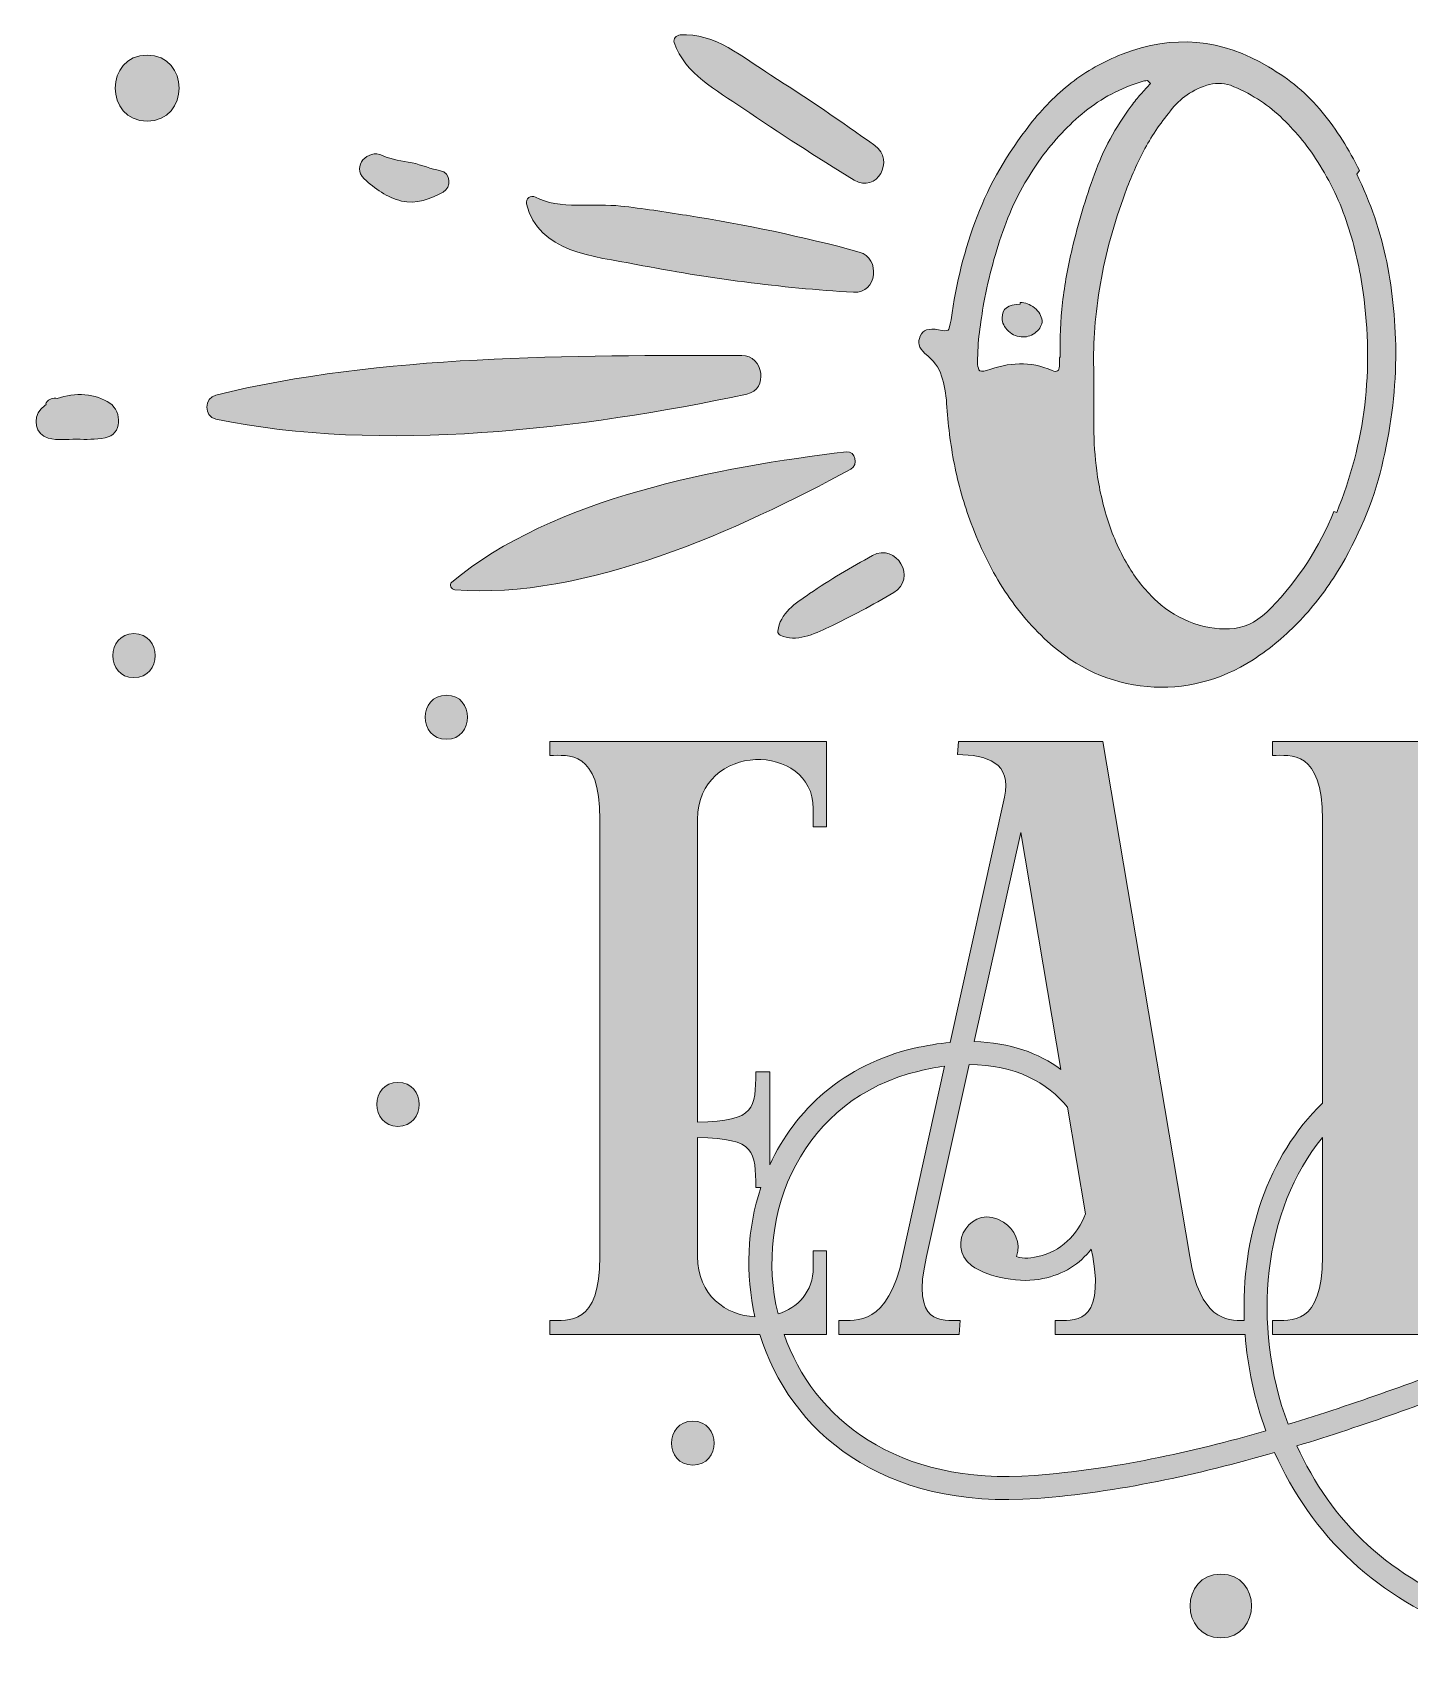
# Model space of a CAD drawing. Header units: inches. Extents: x 58 to 1022, y -1012 to -69.
# Drawn here: x 58 to 513, y -1012 to -475 of the extents above; entities that cross this region are included whole.
import ezdxf

# ---------------------------------------------------------------- set-up
doc = ezdxf.new("R2010")
doc.units = ezdxf.units.IN
doc.header["$MEASUREMENT"] = 0
doc.layers.add('Layer 1', color=7, linetype='Continuous')

# ---------------------------------------------------------------- blocks, each defined once
blk = doc.blocks.new('block 2')
at = {"layer": 'Layer 1', "true_color": 0xffffff}
h = blk.add_hatch(color=7, dxfattribs=at)
h.dxf.hatch_style = 2
edge = h.paths.add_edge_path()
edge.add_spline(control_points=[(272.1, -476.24), (270.9, -476.33), (269.7, -477.44), (270.16, -478.76), (273.78, -489.27), (284.09, -494.43), (292.84, -500.43), (304.92, -508.7), (317.12, -516.56), (329.62, -524.19), (337.05, -528.72), (343.28, -517.63), (336.42, -512.74), (325.14, -504.72), (313.81, -496.96), (302.13, -489.54), (292.92, -483.68), (283.56, -475.43), (272.1, -476.24)], knot_values=[0, 0, 0, 0, 1, 1, 1, 2, 2, 2, 3, 3, 3, 4, 4, 4, 5, 5, 5, 6, 6, 6, 6], degree=3, periodic=1)
h = blk.add_hatch(color=7, dxfattribs=at)
h.dxf.hatch_style = 2
edge = h.paths.add_edge_path()
edge.add_spline(control_points=[(484.22, -501.7), (479.41, -495.79), (473.5, -490.84), (466.5, -486.83), (451.07, -477.42), (434.96, -476.02), (418.13, -482.62), (411.92, -485.03), (406.32, -488.18), (401.31, -492.09), (396.31, -495.99), (391.8, -500.55), (387.8, -505.75), (380.18, -515.37), (374.33, -525.53), (370.22, -536.24), (366.12, -546.96), (363.26, -558.32), (361.66, -570.33), (361.26, -572.34), (360.91, -573.49), (360.61, -573.79), (360.31, -574.09), (359.26, -574.04), (357.46, -573.64), (354.25, -573.04), (352.25, -573.74), (351.45, -575.74), (350.45, -577.75), (350.95, -579.65), (352.95, -581.45), (355.75, -583.65), (357.61, -586.16), (358.51, -588.96), (359.41, -591.77), (359.96, -594.77), (360.16, -597.97), (360.56, -604.78), (361.41, -611.49), (362.71, -618.1), (364.02, -624.7), (365.87, -631.21), (368.27, -637.62), (371.07, -645.23), (374.53, -652.29), (378.63, -658.8), (382.74, -665.31), (387.69, -671.26), (393.5, -676.67), (403.12, -685.48), (414.08, -690.43), (426.4, -691.54), (438.71, -692.64), (450.37, -689.68), (461.39, -682.68), (467.19, -678.87), (472.4, -674.52), (477.01, -669.61), (481.61, -664.71), (485.72, -659.35), (489.32, -653.54), (496.13, -642.33), (500.99, -630.76), (503.89, -618.85), (506.79, -606.93), (508.35, -594.97), (508.55, -582.95), (508.55, -571.74), (507.54, -561.17), (505.54, -551.26), (503.54, -541.35), (500.24, -531.69), (495.63, -522.27), (495.63, -522.27), (496.53, -521.07), (496.53, -521.07), (493.12, -514.07), (489.02, -507.61), (484.22, -501.7)], knot_values=[0, 0, 0, 0, 1, 1, 1, 2, 2, 2, 3, 3, 3, 4, 4, 4, 5, 5, 5, 6, 6, 6, 7, 7, 7, 8, 8, 8, 9, 9, 9, 10, 10, 10, 11, 11, 11, 12, 12, 12, 13, 13, 13, 14, 14, 14, 15, 15, 15, 16, 16, 16, 17, 17, 17, 18, 18, 18, 19, 19, 19, 20, 20, 20, 21, 21, 21, 22, 22, 22, 23, 23, 23, 24, 24, 24, 25, 25, 25, 26, 26, 26, 26], degree=3, periodic=1)
edge = h.paths.add_edge_path()
edge.add_spline(control_points=[(398.46, -564.63), (397.76, -570.64), (397.51, -576.64), (397.71, -582.65), (397.71, -582.65), (397.41, -582.95), (397.41, -582.95), (397.41, -582.95), (397.41, -585.65), (397.41, -585.65), (397.41, -587.26), (396.61, -587.76), (395, -587.16), (391.4, -585.56), (387.8, -584.8), (384.19, -584.9), (380.59, -585.01), (376.98, -585.76), (373.38, -587.16), (371.97, -587.56), (371.12, -587.46), (370.82, -586.86), (370.53, -586.26), (370.37, -585.46), (370.37, -584.45), (370.37, -581.05), (370.57, -577.75), (370.97, -574.54), (371.37, -571.34), (371.88, -568.04), (372.48, -564.63), (374.08, -556.02), (376.33, -547.71), (379.24, -539.7), (382.13, -531.69), (386.19, -524.08), (391.4, -516.87), (395.61, -511.06), (400.41, -505.96), (405.82, -501.55), (411.23, -497.15), (417.53, -493.84), (424.74, -491.64), (425.14, -491.44), (425.74, -491.34), (426.55, -491.34), (426.55, -491.34), (427.45, -492.24), (427.45, -492.24), (426.44, -493.44), (425.39, -494.64), (424.29, -495.84), (423.19, -497.04), (422.14, -498.35), (421.14, -499.75), (415.93, -506.76), (411.87, -514.27), (408.97, -522.27), (406.07, -530.29), (403.61, -538.49), (401.61, -546.91), (400.21, -552.72), (399.16, -558.62), (398.46, -564.63)], knot_values=[0, 0, 0, 0, 1, 1, 1, 2, 2, 2, 3, 3, 3, 4, 4, 4, 5, 5, 5, 6, 6, 6, 7, 7, 7, 8, 8, 8, 9, 9, 9, 10, 10, 10, 11, 11, 11, 12, 12, 12, 13, 13, 13, 14, 14, 14, 15, 15, 15, 16, 16, 16, 17, 17, 17, 18, 18, 18, 19, 19, 19, 20, 20, 20, 21, 21, 21, 21], degree=3, periodic=1)
edge = h.paths.add_edge_path()
edge.add_spline(control_points=[(497.74, -561.32), (501.34, -586.76), (498.43, -610.99), (489.02, -634.02), (489.02, -634.02), (488.12, -633.71), (488.12, -633.71), (483.32, -645.53), (476.41, -656.14), (467.4, -665.55), (463.59, -669.56), (459.53, -671.82), (455.23, -672.31), (450.92, -672.82), (446.47, -672.27), (441.86, -670.66), (437.26, -669.06), (433.2, -666.66), (429.7, -663.45), (426.19, -660.25), (423.14, -656.54), (420.54, -652.34), (417.53, -647.34), (415.18, -642.18), (413.48, -636.87), (411.78, -631.56), (410.52, -626.01), (409.72, -620.2), (409.12, -615.59), (408.82, -610.79), (408.82, -605.78), (408.82, -600.78), (408.82, -594.87), (408.82, -588.06), (408.42, -579.45), (409.02, -570.18), (410.63, -560.27), (412.22, -550.36), (414.83, -540.4), (418.43, -530.38), (420.24, -525.18), (422.34, -520.22), (424.74, -515.52), (427.14, -510.81), (430.05, -506.35), (433.45, -502.15), (435.05, -499.95), (436.86, -498.09), (438.86, -496.59), (440.86, -495.09), (443.26, -493.84), (446.07, -492.84), (448.67, -492.04), (451.27, -492.04), (453.88, -492.84), (460.29, -495.44), (465.79, -498.9), (470.4, -503.2), (475.01, -507.51), (479.11, -512.46), (482.72, -518.07), (486.92, -524.68), (490.23, -531.64), (492.63, -538.95), (495.03, -546.26), (496.73, -553.72), (497.74, -561.32)], knot_values=[0, 0, 0, 0, 1, 1, 1, 2, 2, 2, 3, 3, 3, 4, 4, 4, 5, 5, 5, 6, 6, 6, 7, 7, 7, 8, 8, 8, 9, 9, 9, 10, 10, 10, 11, 11, 11, 12, 12, 12, 13, 13, 13, 14, 14, 14, 15, 15, 15, 16, 16, 16, 17, 17, 17, 18, 18, 18, 19, 19, 19, 20, 20, 20, 21, 21, 21, 22, 22, 22, 22], degree=3, periodic=1)
h = blk.add_hatch(color=7, dxfattribs=at)
h.dxf.hatch_style = 2
edge = h.paths.add_edge_path()
edge.add_spline(control_points=[(96.04, -482.9), (82.01, -482.9), (81.99, -504.71), (96.04, -504.71), (110.07, -504.71), (110.09, -482.9), (96.04, -482.9)], knot_values=[0, 0, 0, 0, 1, 1, 1, 2, 2, 2, 2], degree=3, periodic=1)
h = blk.add_hatch(color=7, dxfattribs=at)
h.dxf.hatch_style = 2
edge = h.paths.add_edge_path()
edge.add_spline(control_points=[(183.59, -518.48), (180.18, -517.75), (176.98, -517.59), (173.77, -516.06), (168.99, -513.78), (163.42, -519.7), (167.75, -523.75), (171.19, -526.96), (175.38, -529.99), (180.01, -531.11), (184.89, -532.29), (189.64, -530.5), (193.86, -528.16), (196.57, -526.65), (196.34, -521.68), (192.98, -521.1), (189.74, -520.54), (186.79, -519.17), (183.59, -518.48)], knot_values=[0, 0, 0, 0, 1, 1, 1, 2, 2, 2, 3, 3, 3, 4, 4, 4, 5, 5, 5, 6, 6, 6, 6], degree=3, periodic=1)
h = blk.add_hatch(color=7, dxfattribs=at)
h.dxf.hatch_style = 2
edge = h.paths.add_edge_path()
edge.add_spline(control_points=[(224.33, -529.83), (222.8, -528.98), (220.97, -530.35), (221.38, -532.07), (225.26, -548.15), (243.66, -549.38), (257.58, -552.06), (281.41, -556.65), (305.19, -559.84), (329.39, -561.28), (337.18, -561.74), (338.53, -549.94), (331.29, -547.96), (312.4, -542.8), (293.6, -538.93), (274.26, -535.84), (267.02, -534.69), (259.75, -533.56), (252.47, -532.77), (244.18, -531.87), (231.76, -533.94), (224.33, -529.83)], knot_values=[0, 0, 0, 0, 1, 1, 1, 2, 2, 2, 3, 3, 3, 4, 4, 4, 5, 5, 5, 6, 6, 6, 7, 7, 7, 7], degree=3, periodic=1)
h = blk.add_hatch(color=7, dxfattribs=at)
h.dxf.hatch_style = 2
edge = h.paths.add_edge_path()
edge.add_spline(control_points=[(389.15, -566.43), (387.65, -565.23), (386.09, -564.63), (384.49, -564.63), (384.49, -564.63), (384.49, -565.23), (384.49, -565.23), (380.48, -565.23), (378.48, -566.73), (378.48, -569.73), (378.48, -571.34), (379.18, -572.79), (380.59, -574.09), (381.98, -575.39), (383.59, -576.04), (385.39, -576.04), (386.99, -576.04), (388.44, -575.49), (389.75, -574.39), (391.05, -573.29), (391.7, -572.04), (391.7, -570.64), (391.5, -569.03), (390.65, -567.63), (389.15, -566.43)], knot_values=[0, 0, 0, 0, 1, 1, 1, 2, 2, 2, 3, 3, 3, 4, 4, 4, 5, 5, 5, 6, 6, 6, 7, 7, 7, 8, 8, 8, 8], degree=3, periodic=1)
h = blk.add_hatch(color=7, dxfattribs=at)
h.dxf.hatch_style = 2
edge = h.paths.add_edge_path()
edge.add_spline(control_points=[(294.11, -594.94), (301.44, -593.38), (299.67, -582.13), (292.46, -582.12), (237.03, -582.08), (172.75, -581.87), (118.75, -595.22), (114.94, -596.16), (114.65, -602.33), (118.7, -603.17), (173.28, -614.58), (239.93, -606.45), (294.11, -594.94)], knot_values=[0, 0, 0, 0, 1, 1, 1, 2, 2, 2, 3, 3, 3, 4, 4, 4, 4], degree=3, periodic=1)
h = blk.add_hatch(color=7, dxfattribs=at)
h.dxf.hatch_style = 2
edge = h.paths.add_edge_path()
edge.add_spline(control_points=[(83.74, -597.92), (79.26, -594.77), (71.99, -594.23), (66.36, -596.36), (65.01, -596.06), (63.51, -596.5), (62.66, -597.76), (62.5, -597.99), (62.58, -598.19), (62.72, -598.33), (62.07, -598.81), (61.45, -599.31), (60.92, -599.9), (58.16, -602.98), (58.99, -608.33), (63.38, -609.46), (66.6, -610.3), (69.4, -609.77), (72.65, -609.83), (75.96, -609.89), (78.88, -609.97), (82.17, -609.34), (87.87, -608.24), (87.75, -600.75), (83.74, -597.92)], knot_values=[0, 0, 0, 0, 1, 1, 1, 2, 2, 2, 3, 3, 3, 4, 4, 4, 5, 5, 5, 6, 6, 6, 7, 7, 7, 8, 8, 8, 8], degree=3, periodic=1)
h = blk.add_hatch(color=7, dxfattribs=at)
h.dxf.hatch_style = 2
edge = h.paths.add_edge_path()
edge.add_spline(control_points=[(327.02, -613.99), (284.91, -619.06), (230.11, -629.09), (196.7, -657.05), (195.65, -657.93), (196.57, -659.46), (197.72, -659.55), (240.53, -663.08), (291.66, -639.68), (328.52, -619.71), (331.03, -618.35), (330.12, -613.62), (327.02, -613.99)], knot_values=[0, 0, 0, 0, 1, 1, 1, 2, 2, 2, 3, 3, 3, 4, 4, 4, 4], degree=3, periodic=1)
h = blk.add_hatch(color=7, dxfattribs=at)
h.dxf.hatch_style = 2
edge = h.paths.add_edge_path()
edge.add_spline(control_points=[(304.41, -673.27), (304.36, -673.74), (304.7, -674.35), (305.13, -674.54), (310.58, -677.06), (316.17, -674.27), (321.25, -671.87), (328.58, -668.42), (335.69, -664.59), (342.67, -660.49), (350.5, -655.88), (343.6, -643.89), (335.63, -648.26), (328.54, -652.15), (321.6, -656.29), (314.9, -660.83), (310.28, -663.96), (305.03, -667.35), (304.41, -673.27)], knot_values=[0, 0, 0, 0, 1, 1, 1, 2, 2, 2, 3, 3, 3, 4, 4, 4, 5, 5, 5, 6, 6, 6, 6], degree=3, periodic=1)
h = blk.add_hatch(color=7, dxfattribs=at)
h.dxf.hatch_style = 2
edge = h.paths.add_edge_path()
edge.add_spline(control_points=[(91.68, -674.06), (82.33, -674.06), (82.31, -688.6), (91.68, -688.6), (101.03, -688.6), (101.05, -674.06), (91.68, -674.06)], knot_values=[0, 0, 0, 0, 1, 1, 1, 2, 2, 2, 2], degree=3, periodic=1)
h = blk.add_hatch(color=7, dxfattribs=at)
h.dxf.hatch_style = 2
edge = h.paths.add_edge_path()
edge.add_spline(control_points=[(194.89, -694.41), (185.54, -694.41), (185.52, -708.95), (194.89, -708.95), (204.24, -708.95), (204.26, -694.41), (194.89, -694.41)], knot_values=[0, 0, 0, 0, 1, 1, 1, 2, 2, 2, 2], degree=3, periodic=1)
h = blk.add_hatch(color=7, dxfattribs=at)
h.dxf.hatch_style = 2
edge = h.paths.add_edge_path()
edge.add_spline(control_points=[(798.41, -714.3), (804.37, -714.3), (814.94, -712.41), (814.94, -735.44), (814.94, -735.44), (814.94, -853.58), (814.94, -853.58), (804.1, -844.1), (782.69, -838.41), (765.9, -837.32), (765.9, -837.32), (765.9, -735.44), (765.9, -735.44), (765.9, -712.41), (776.46, -714.3), (782.42, -714.3), (782.42, -714.3), (782.42, -709.7), (782.42, -709.7), (760.74, -709.7), (739.07, -709.7), (717.12, -709.7), (717.12, -709.7), (717.12, -714.3), (717.12, -714.3), (723.08, -714.3), (733.92, -712.41), (733.92, -735.44), (733.92, -735.44), (733.92, -865.23), (733.92, -865.23), (733.92, -889.35), (733.92, -912.92), (715.22, -931.35), (678.91, -968.2), (634.75, -1000.45), (581.09, -1002.88), (548.04, -1004.51), (519.32, -993.4), (499.26, -975.24), (489.14, -965.91), (481.37, -954.62), (475.87, -942.44), (498.09, -935.69), (519.38, -927.89), (539.09, -920.51), (548.3, -916.99), (557.25, -913.74), (565.92, -910.49), (566.22, -911.46), (566.56, -912.39), (566.89, -913.35), (558.77, -917.19), (560.92, -930.48), (571.07, -929.99), (572.12, -929.93), (573.14, -929.78), (574.14, -929.56), (598.06, -971.2), (647.86, -975.12), (674.58, -946.25), (685.16, -934.71), (687.36, -918.36), (679.79, -905.61), (682.21, -905.61), (684.64, -905.61), (687.04, -905.61), (687.04, -905.61), (687.04, -901), (687.04, -901), (681.08, -901), (670.52, -902.9), (670.52, -879.86), (670.52, -831.63), (670.52, -783.67), (670.52, -735.44), (670.52, -709.7), (708.72, -709.7), (708.72, -731.92), (708.72, -735.44), (708.72, -740.32), (708.72, -740.86), (708.72, -740.86), (713.06, -740.86), (713.06, -740.86), (713.06, -740.86), (713.06, -728.4), (713.06, -728.4), (713.06, -728.4), (713.06, -709.7), (713.06, -709.7), (713.06, -709.7), (595.73, -709.7), (595.73, -709.7), (595.73, -709.7), (595.73, -728.4), (595.73, -728.4), (595.73, -728.4), (595.73, -740.86), (595.73, -740.86), (595.73, -740.86), (600.34, -740.86), (600.34, -740.86), (600.34, -740.86), (600.06, -731.92), (600.06, -731.92), (600.06, -709.43), (638.27, -709.7), (638.27, -735.44), (638.27, -783.67), (638.27, -831.63), (638.27, -879.86), (638.27, -882.2), (638.14, -884.23), (637.93, -886.08), (635.02, -886.03), (631.98, -886.12), (628.78, -886.37), (621.95, -887), (614.71, -888.26), (607.19, -889.96), (612.33, -862.54), (596.9, -831.28), (569.55, -817.11), (590.73, -796.74), (594.62, -757.8), (580.55, -733.27), (571.88, -718.1), (555.89, -711.6), (539.09, -709.97), (533.4, -709.43), (527.71, -709.7), (522.02, -709.7), (522.02, -709.7), (467.83, -709.7), (467.83, -709.7), (467.83, -709.7), (467.83, -714.3), (467.83, -714.3), (473.79, -714.3), (484.36, -712.41), (484.36, -735.44), (484.36, -735.44), (484.36, -829.24), (484.36, -829.24), (466.19, -846.65), (457.46, -873.42), (458.49, -901.03), (452.45, -901.12), (443.85, -900.48), (440.46, -879.86), (440.46, -879.86), (411.74, -709.7), (411.74, -709.7), (395.75, -709.7), (380.04, -709.7), (364.05, -709.7), (364.05, -709.7), (363.78, -714.03), (363.78, -714.03), (373.26, -714.03), (381.93, -716.74), (379.22, -728.12), (379.22, -728.12), (361.34, -809.14), (361.34, -809.14), (357.54, -809.42), (353.48, -810.23), (349.42, -811.04), (326.05, -816.58), (310.11, -831.35), (301.73, -849.57), (301.73, -839.34), (301.73, -829.12), (301.73, -818.9), (301.73, -818.9), (297.12, -818.9), (297.12, -818.9), (296.85, -830.82), (297.39, -835.16), (277.88, -835.43), (277.88, -835.43), (277.88, -735.44), (277.88, -735.44), (277.88, -709.7), (316.09, -709.7), (316.09, -731.92), (316.09, -735.44), (316.09, -737.34), (316.09, -737.88), (316.09, -737.88), (320.42, -737.88), (320.42, -737.88), (320.42, -737.88), (320.42, -709.7), (320.42, -709.7), (320.42, -709.7), (229.1, -709.7), (229.1, -709.7), (229.1, -709.7), (229.1, -714.3), (229.1, -714.3), (235.07, -714.3), (245.63, -712.41), (245.63, -735.44), (245.63, -783.67), (245.63, -831.63), (245.63, -879.86), (245.63, -902.9), (235.07, -901), (229.1, -901), (229.1, -901), (229.1, -905.61), (229.1, -905.61), (229.1, -905.61), (298.41, -905.61), (298.41, -905.61), (308.31, -937.38), (338.63, -963.75), (390.06, -959.8), (416.73, -957.75), (443.18, -951.97), (468.52, -944.62), (474.43, -957.99), (482.94, -970.39), (494.12, -980.66), (515.52, -1000.45), (546.14, -1012.37), (581.37, -1010.47), (638.27, -1007.76), (684.33, -973.62), (722.81, -934.87), (739.07, -918.34), (758.58, -905.61), (782.42, -905.61), (782.42, -905.61), (782.42, -901), (782.42, -901), (776.46, -901), (765.9, -902.9), (765.9, -879.86), (765.9, -868.22), (765.9, -856.56), (765.9, -844.64), (783.51, -846), (804.64, -851.41), (814.94, -863.88), (814.94, -863.88), (814.94, -879.86), (814.94, -879.86), (814.94, -902.9), (804.37, -901), (798.41, -901), (798.41, -901), (798.41, -905.61), (798.41, -905.61), (820.09, -905.61), (841.76, -905.61), (863.71, -905.61), (863.71, -905.61), (863.71, -901), (863.71, -901), (857.75, -901), (846.91, -902.9), (846.91, -879.86), (846.91, -831.63), (846.91, -783.67), (846.91, -735.44), (846.91, -712.41), (857.75, -714.3), (863.71, -714.3), (863.71, -714.3), (863.71, -709.7), (863.71, -709.7), (841.76, -709.7), (820.09, -709.7), (798.41, -709.7), (798.41, -709.7), (798.41, -714.3), (798.41, -714.3)], knot_values=[0, 0, 0, 0, 1, 1, 1, 2, 2, 2, 3, 3, 3, 4, 4, 4, 5, 5, 5, 6, 6, 6, 7, 7, 7, 8, 8, 8, 9, 9, 9, 10, 10, 10, 11, 11, 11, 12, 12, 12, 13, 13, 13, 14, 14, 14, 15, 15, 15, 16, 16, 16, 17, 17, 17, 18, 18, 18, 19, 19, 19, 20, 20, 20, 21, 21, 21, 22, 22, 22, 23, 23, 23, 24, 24, 24, 25, 25, 25, 26, 26, 26, 27, 27, 27, 28, 28, 28, 29, 29, 29, 30, 30, 30, 31, 31, 31, 32, 32, 32, 33, 33, 33, 34, 34, 34, 35, 35, 35, 36, 36, 36, 37, 37, 37, 38, 38, 38, 39, 39, 39, 40, 40, 40, 41, 41, 41, 42, 42, 42, 43, 43, 43, 44, 44, 44, 45, 45, 45, 46, 46, 46, 47, 47, 47, 48, 48, 48, 49, 49, 49, 50, 50, 50, 51, 51, 51, 52, 52, 52, 53, 53, 53, 54, 54, 54, 55, 55, 55, 56, 56, 56, 57, 57, 57, 58, 58, 58, 59, 59, 59, 60, 60, 60, 61, 61, 61, 62, 62, 62, 63, 63, 63, 64, 64, 64, 65, 65, 65, 66, 66, 66, 67, 67, 67, 68, 68, 68, 69, 69, 69, 70, 70, 70, 71, 71, 71, 72, 72, 72, 73, 73, 73, 74, 74, 74, 75, 75, 75, 76, 76, 76, 77, 77, 77, 78, 78, 78, 79, 79, 79, 80, 80, 80, 81, 81, 81, 82, 82, 82, 83, 83, 83, 84, 84, 84, 85, 85, 85, 86, 86, 86, 87, 87, 87, 88, 88, 88, 89, 89, 89, 90, 90, 90, 91, 91, 91, 92, 92, 92, 93, 93, 93, 93], degree=3, periodic=1)
edge = h.paths.add_edge_path()
edge.add_spline(control_points=[(593.29, -901.54), (594.03, -901.33), (594.76, -901.12), (595.49, -900.92), (595, -901.88), (594.46, -902.82), (593.9, -903.75), (593.69, -903.01), (593.47, -902.29), (593.29, -901.54)], knot_values=[0, 0, 0, 0, 1, 1, 1, 2, 2, 2, 3, 3, 3, 3], degree=3, periodic=1)
edge = h.paths.add_edge_path()
edge.add_spline(control_points=[(629.32, -894.23), (631.68, -894.03), (633.91, -893.95), (636.08, -893.93), (632.67, -901.93), (626.03, -901), (621.74, -901), (621.74, -901), (621.74, -905.61), (621.74, -905.61), (637.88, -905.61), (654.14, -905.61), (670.35, -905.61), (679.21, -915.34), (678.63, -929.17), (670.24, -939.21), (652.96, -960.43), (612.32, -948.38), (597.02, -912.68), (600.46, -908.24), (603.09, -903.44), (604.91, -898.4), (613.5, -896.28), (621.61, -894.79), (629.32, -894.23)], knot_values=[0, 0, 0, 0, 1, 1, 1, 2, 2, 2, 3, 3, 3, 4, 4, 4, 5, 5, 5, 6, 6, 6, 7, 7, 7, 8, 8, 8, 8], degree=3, periodic=1)
edge = h.paths.add_edge_path()
edge.add_spline(control_points=[(598.89, -891.98), (596.23, -892.69), (593.57, -893.41), (590.85, -894.23), (582.72, -868.22), (579.47, -838.41), (548.58, -828.92), (553.93, -827.54), (558.74, -825.28), (563.03, -822.38), (590.44, -834.74), (605.85, -866.02), (598.89, -891.98)], knot_values=[0, 0, 0, 0, 1, 1, 1, 2, 2, 2, 3, 3, 3, 4, 4, 4, 4], degree=3, periodic=1)
edge = h.paths.add_edge_path()
edge.add_spline(control_points=[(516.6, -819.62), (523.58, -817.7), (531.23, -816.72), (539.64, -817), (541.29, -817.05), (542.92, -817.17), (544.53, -817.34), (542.94, -819.23), (541.23, -820.87), (539.36, -822.15), (532.59, -826.76), (524.46, -825.13), (516.6, -825.13), (516.6, -825.13), (516.6, -819.62), (516.6, -819.62)], knot_values=[0, 0, 0, 0, 1, 1, 1, 2, 2, 2, 3, 3, 3, 4, 4, 4, 5, 5, 5, 5], degree=3, periodic=1)
edge = h.paths.add_edge_path()
edge.add_spline(control_points=[(516.6, -735.44), (516.6, -727.85), (517.69, -722.98), (519.31, -719.72), (522.83, -713.49), (532.05, -712.95), (538.01, -715.93), (560.43, -727.14), (563.73, -782.98), (549.2, -810.36), (546.18, -809.87), (543.1, -809.51), (539.91, -809.42), (531.5, -809.13), (523.73, -809.94), (516.6, -811.68), (516.6, -811.68), (516.6, -735.44), (516.6, -735.44)], knot_values=[0, 0, 0, 0, 1, 1, 1, 2, 2, 2, 3, 3, 3, 4, 4, 4, 5, 5, 5, 6, 6, 6, 6], degree=3, periodic=1)
edge = h.paths.add_edge_path()
edge.add_spline(control_points=[(484.36, -840.52), (484.36, -840.52), (484.36, -879.86), (484.36, -879.86), (484.36, -902.9), (473.79, -901), (467.83, -901), (467.83, -901), (467.83, -905.61), (467.83, -905.61), (467.83, -905.61), (533.13, -905.61), (533.13, -905.61), (533.13, -905.61), (533.13, -901), (533.13, -901), (527.17, -901), (516.6, -902.9), (516.6, -879.86), (516.6, -879.86), (516.6, -831.09), (516.6, -831.09), (516.6, -831.09), (525.82, -831.09), (525.82, -831.09), (546.68, -832.99), (554.81, -883.66), (562.94, -903.44), (554.27, -906.69), (545.6, -909.94), (536.38, -913.19), (516.62, -920.68), (495.24, -928.55), (472.93, -935.3), (460.76, -902.28), (464.69, -864.36), (484.36, -840.52)], knot_values=[0, 0, 0, 0, 1, 1, 1, 2, 2, 2, 3, 3, 3, 4, 4, 4, 5, 5, 5, 6, 6, 6, 7, 7, 7, 8, 8, 8, 9, 9, 9, 10, 10, 10, 11, 11, 11, 12, 12, 12, 12], degree=3, periodic=1)
edge = h.paths.add_edge_path()
edge.add_spline(control_points=[(384.64, -739.78), (384.64, -739.78), (397.92, -818.09), (397.92, -818.09), (390.6, -812.67), (381.12, -809.14), (369.2, -808.87), (369.2, -808.87), (384.64, -739.78), (384.64, -739.78)], knot_values=[0, 0, 0, 0, 1, 1, 1, 2, 2, 2, 3, 3, 3, 3], degree=3, periodic=1)
edge = h.paths.add_edge_path()
edge.add_spline(control_points=[(277.88, -879.86), (277.88, -879.86), (277.88, -840.58), (277.88, -840.58), (297.39, -840.85), (296.85, -845.18), (297.12, -857.11), (297.12, -857.11), (298.76, -857.11), (298.76, -857.11), (294.24, -870.69), (293.57, -885.62), (296.84, -899.8), (287.34, -899.3), (277.88, -892.81), (277.88, -879.86)], knot_values=[0, 0, 0, 0, 1, 1, 1, 2, 2, 2, 3, 3, 3, 4, 4, 4, 5, 5, 5, 5], degree=3, periodic=1)
edge = h.paths.add_edge_path()
edge.add_spline(control_points=[(389.25, -952.21), (343.33, -955.7), (316.1, -933.22), (306.44, -905.61), (306.44, -905.61), (320.42, -905.61), (320.42, -905.61), (320.42, -905.61), (320.42, -877.97), (320.42, -877.97), (320.42, -877.97), (316.09, -877.97), (316.09, -877.97), (316.09, -877.97), (316.09, -883.39), (316.09, -883.39), (316.09, -891.63), (310.95, -896.84), (304.45, -898.86), (296.42, -865.64), (312.52, -827.66), (351.04, -818.63), (354.02, -817.81), (356.73, -817.27), (359.44, -817), (359.44, -817), (345.62, -879.86), (345.62, -879.86), (340.74, -902.9), (330.45, -901), (324.49, -901), (324.49, -901), (324.49, -905.61), (324.49, -905.61), (337.76, -905.61), (351.04, -905.61), (364.32, -905.61), (364.32, -905.61), (364.59, -901), (364.59, -901), (358.63, -901), (348.33, -902.9), (353.48, -879.86), (353.48, -879.86), (367.57, -816.46), (367.57, -816.46), (382.75, -816.46), (393.59, -822.42), (400.09, -830.55), (400.09, -830.55), (406.05, -865.78), (406.05, -865.78), (403.34, -872.82), (397.92, -878.24), (390.33, -879.86), (387.08, -880.68), (384.37, -880.41), (383.29, -879.86), (384.91, -875.26), (382.48, -870.92), (378.95, -868.48), (368.65, -861.98), (359.44, -876.07), (368.38, -882.85), (374.07, -886.91), (384.91, -888.81), (391.96, -887.18), (398.73, -885.83), (404.15, -882.3), (407.95, -877.43), (407.95, -877.43), (408.49, -879.86), (408.49, -879.86), (412.28, -902.9), (401.98, -901), (396.02, -901), (396.02, -901), (396.02, -905.61), (396.02, -905.61), (417.11, -905.61), (437.7, -905.61), (458.76, -905.61), (459.58, -916.34), (461.86, -927.12), (465.64, -937.47), (440.91, -944.61), (415.15, -950.19), (389.25, -952.21)], knot_values=[0, 0, 0, 0, 1, 1, 1, 2, 2, 2, 3, 3, 3, 4, 4, 4, 5, 5, 5, 6, 6, 6, 7, 7, 7, 8, 8, 8, 9, 9, 9, 10, 10, 10, 11, 11, 11, 12, 12, 12, 13, 13, 13, 14, 14, 14, 15, 15, 15, 16, 16, 16, 17, 17, 17, 18, 18, 18, 19, 19, 19, 20, 20, 20, 21, 21, 21, 22, 22, 22, 23, 23, 23, 24, 24, 24, 25, 25, 25, 26, 26, 26, 27, 27, 27, 28, 28, 28, 29, 29, 29, 29], degree=3, periodic=1)
h = blk.add_hatch(color=7, dxfattribs=at)
h.dxf.hatch_style = 2
edge = h.paths.add_edge_path()
edge.add_spline(control_points=[(178.9, -822.33), (169.55, -822.33), (169.53, -836.87), (178.9, -836.87), (188.25, -836.87), (188.27, -822.33), (178.9, -822.33)], knot_values=[0, 0, 0, 0, 1, 1, 1, 2, 2, 2, 2], degree=3, periodic=1)
h = blk.add_hatch(color=7, dxfattribs=at)
h.dxf.hatch_style = 2
edge = h.paths.add_edge_path()
edge.add_spline(control_points=[(276.3, -934.27), (266.94, -934.27), (266.93, -948.8), (276.3, -948.8), (285.65, -948.8), (285.66, -934.27), (276.3, -934.27)], knot_values=[0, 0, 0, 0, 1, 1, 1, 2, 2, 2, 2], degree=3, periodic=1)
h = blk.add_hatch(color=7, dxfattribs=at)
h.dxf.hatch_style = 2
edge = h.paths.add_edge_path()
edge.add_spline(control_points=[(450.74, -984.8), (437.2, -984.8), (437.18, -1005.84), (450.74, -1005.84), (464.27, -1005.84), (464.29, -984.8), (450.74, -984.8)], knot_values=[0, 0, 0, 0, 1, 1, 1, 2, 2, 2, 2], degree=3, periodic=1)
at = {"layer": 'Layer 1', "lineweight": 0}
for points, knots in [([(272.1, -476.24), (270.9, -476.33), (269.7, -477.44), (270.16, -478.76), (273.78, -489.27), (284.09, -494.43), (292.84, -500.43), (304.92, -508.7), (317.12, -516.56), (329.62, -524.19), (337.05, -528.72), (343.28, -517.63), (336.42, -512.74), (325.14, -504.72), (313.81, -496.96), (302.13, -489.54), (292.92, -483.68), (283.56, -475.43), (272.1, -476.24)], [0, 0, 0, 0, 1, 1, 1, 2, 2, 2, 3, 3, 3, 4, 4, 4, 5, 5, 5, 6, 6, 6, 6]), ([(484.22, -501.7), (479.41, -495.79), (473.5, -490.84), (466.5, -486.83), (451.07, -477.42), (434.96, -476.02), (418.13, -482.62), (411.92, -485.03), (406.32, -488.18), (401.31, -492.09), (396.31, -495.99), (391.8, -500.55), (387.8, -505.75), (380.18, -515.37), (374.33, -525.53), (370.22, -536.24), (366.12, -546.96), (363.26, -558.32), (361.66, -570.33), (361.26, -572.34), (360.91, -573.49), (360.61, -573.79), (360.31, -574.09), (359.26, -574.04), (357.46, -573.64), (354.25, -573.04), (352.25, -573.74), (351.45, -575.74), (350.45, -577.75), (350.95, -579.65), (352.95, -581.45), (355.75, -583.65), (357.61, -586.16), (358.51, -588.96), (359.41, -591.77), (359.96, -594.77), (360.16, -597.97), (360.56, -604.78), (361.41, -611.49), (362.71, -618.1), (364.02, -624.7), (365.87, -631.21), (368.27, -637.62), (371.07, -645.23), (374.53, -652.29), (378.63, -658.8), (382.74, -665.31), (387.69, -671.26), (393.5, -676.67), (403.12, -685.48), (414.08, -690.43), (426.4, -691.54), (438.71, -692.64), (450.37, -689.68), (461.39, -682.68), (467.19, -678.87), (472.4, -674.52), (477.01, -669.61), (481.61, -664.71), (485.72, -659.35), (489.32, -653.54), (496.13, -642.33), (500.99, -630.76), (503.89, -618.85), (506.79, -606.93), (508.35, -594.97), (508.55, -582.95), (508.55, -571.74), (507.54, -561.17), (505.54, -551.26), (503.54, -541.35), (500.24, -531.69), (495.63, -522.27), (495.63, -522.27), (496.53, -521.07), (496.53, -521.07), (493.12, -514.07), (489.02, -507.61), (484.22, -501.7)], [0, 0, 0, 0, 1, 1, 1, 2, 2, 2, 3, 3, 3, 4, 4, 4, 5, 5, 5, 6, 6, 6, 7, 7, 7, 8, 8, 8, 9, 9, 9, 10, 10, 10, 11, 11, 11, 12, 12, 12, 13, 13, 13, 14, 14, 14, 15, 15, 15, 16, 16, 16, 17, 17, 17, 18, 18, 18, 19, 19, 19, 20, 20, 20, 21, 21, 21, 22, 22, 22, 23, 23, 23, 24, 24, 24, 25, 25, 25, 26, 26, 26, 26]), ([(96.04, -482.9), (82.01, -482.9), (81.99, -504.71), (96.04, -504.71), (110.07, -504.71), (110.09, -482.9), (96.04, -482.9)], [0, 0, 0, 0, 1, 1, 1, 2, 2, 2, 2]), ([(398.46, -564.63), (397.76, -570.64), (397.51, -576.64), (397.71, -582.65), (397.71, -582.65), (397.41, -582.95), (397.41, -582.95), (397.41, -582.95), (397.41, -585.65), (397.41, -585.65), (397.41, -587.26), (396.61, -587.76), (395, -587.16), (391.4, -585.56), (387.8, -584.8), (384.19, -584.9), (380.59, -585.01), (376.98, -585.76), (373.38, -587.16), (371.97, -587.56), (371.12, -587.46), (370.82, -586.86), (370.53, -586.26), (370.37, -585.46), (370.37, -584.45), (370.37, -581.05), (370.57, -577.75), (370.97, -574.54), (371.37, -571.34), (371.88, -568.04), (372.48, -564.63), (374.08, -556.02), (376.33, -547.71), (379.24, -539.7), (382.13, -531.69), (386.19, -524.08), (391.4, -516.87), (395.61, -511.06), (400.41, -505.96), (405.82, -501.55), (411.23, -497.15), (417.53, -493.84), (424.74, -491.64), (425.14, -491.44), (425.74, -491.34), (426.55, -491.34), (426.55, -491.34), (427.45, -492.24), (427.45, -492.24), (426.44, -493.44), (425.39, -494.64), (424.29, -495.84), (423.19, -497.04), (422.14, -498.35), (421.14, -499.75), (415.93, -506.76), (411.87, -514.27), (408.97, -522.27), (406.07, -530.29), (403.61, -538.49), (401.61, -546.91), (400.21, -552.72), (399.16, -558.62), (398.46, -564.63)], [0, 0, 0, 0, 1, 1, 1, 2, 2, 2, 3, 3, 3, 4, 4, 4, 5, 5, 5, 6, 6, 6, 7, 7, 7, 8, 8, 8, 9, 9, 9, 10, 10, 10, 11, 11, 11, 12, 12, 12, 13, 13, 13, 14, 14, 14, 15, 15, 15, 16, 16, 16, 17, 17, 17, 18, 18, 18, 19, 19, 19, 20, 20, 20, 21, 21, 21, 21]), ([(497.74, -561.32), (501.34, -586.76), (498.43, -610.99), (489.02, -634.02), (489.02, -634.02), (488.12, -633.71), (488.12, -633.71), (483.32, -645.53), (476.41, -656.14), (467.4, -665.55), (463.59, -669.56), (459.53, -671.82), (455.23, -672.31), (450.92, -672.82), (446.47, -672.27), (441.86, -670.66), (437.26, -669.06), (433.2, -666.66), (429.7, -663.45), (426.19, -660.25), (423.14, -656.54), (420.54, -652.34), (417.53, -647.34), (415.18, -642.18), (413.48, -636.87), (411.78, -631.56), (410.52, -626.01), (409.72, -620.2), (409.12, -615.59), (408.82, -610.79), (408.82, -605.78), (408.82, -600.78), (408.82, -594.87), (408.82, -588.06), (408.42, -579.45), (409.02, -570.18), (410.63, -560.27), (412.22, -550.36), (414.83, -540.4), (418.43, -530.38), (420.24, -525.18), (422.34, -520.22), (424.74, -515.52), (427.14, -510.81), (430.05, -506.35), (433.45, -502.15), (435.05, -499.95), (436.86, -498.09), (438.86, -496.59), (440.86, -495.09), (443.26, -493.84), (446.07, -492.84), (448.67, -492.04), (451.27, -492.04), (453.88, -492.84), (460.29, -495.44), (465.79, -498.9), (470.4, -503.2), (475.01, -507.51), (479.11, -512.46), (482.72, -518.07), (486.92, -524.68), (490.23, -531.64), (492.63, -538.95), (495.03, -546.26), (496.73, -553.72), (497.74, -561.32)], [0, 0, 0, 0, 1, 1, 1, 2, 2, 2, 3, 3, 3, 4, 4, 4, 5, 5, 5, 6, 6, 6, 7, 7, 7, 8, 8, 8, 9, 9, 9, 10, 10, 10, 11, 11, 11, 12, 12, 12, 13, 13, 13, 14, 14, 14, 15, 15, 15, 16, 16, 16, 17, 17, 17, 18, 18, 18, 19, 19, 19, 20, 20, 20, 21, 21, 21, 22, 22, 22, 22]), ([(183.59, -518.48), (180.18, -517.75), (176.98, -517.59), (173.77, -516.06), (168.99, -513.78), (163.42, -519.7), (167.75, -523.75), (171.19, -526.96), (175.38, -529.99), (180.01, -531.11), (184.89, -532.29), (189.64, -530.5), (193.86, -528.16), (196.57, -526.65), (196.34, -521.68), (192.98, -521.1), (189.74, -520.54), (186.79, -519.17), (183.59, -518.48)], [0, 0, 0, 0, 1, 1, 1, 2, 2, 2, 3, 3, 3, 4, 4, 4, 5, 5, 5, 6, 6, 6, 6]), ([(224.33, -529.83), (222.8, -528.98), (220.97, -530.35), (221.38, -532.07), (225.26, -548.15), (243.66, -549.38), (257.58, -552.06), (281.41, -556.65), (305.19, -559.84), (329.39, -561.28), (337.18, -561.74), (338.53, -549.94), (331.29, -547.96), (312.4, -542.8), (293.6, -538.93), (274.26, -535.84), (267.02, -534.69), (259.75, -533.56), (252.47, -532.77), (244.18, -531.87), (231.76, -533.94), (224.33, -529.83)], [0, 0, 0, 0, 1, 1, 1, 2, 2, 2, 3, 3, 3, 4, 4, 4, 5, 5, 5, 6, 6, 6, 7, 7, 7, 7]), ([(389.15, -566.43), (387.65, -565.23), (386.09, -564.63), (384.49, -564.63), (384.49, -564.63), (384.49, -565.23), (384.49, -565.23), (380.48, -565.23), (378.48, -566.73), (378.48, -569.73), (378.48, -571.34), (379.18, -572.79), (380.59, -574.09), (381.98, -575.39), (383.59, -576.04), (385.39, -576.04), (386.99, -576.04), (388.44, -575.49), (389.75, -574.39), (391.05, -573.29), (391.7, -572.04), (391.7, -570.64), (391.5, -569.03), (390.65, -567.63), (389.15, -566.43)], [0, 0, 0, 0, 1, 1, 1, 2, 2, 2, 3, 3, 3, 4, 4, 4, 5, 5, 5, 6, 6, 6, 7, 7, 7, 8, 8, 8, 8]), ([(294.11, -594.94), (301.44, -593.38), (299.67, -582.13), (292.46, -582.12), (237.03, -582.08), (172.75, -581.87), (118.75, -595.22), (114.94, -596.16), (114.65, -602.33), (118.7, -603.17), (173.28, -614.58), (239.93, -606.45), (294.11, -594.94)], [0, 0, 0, 0, 1, 1, 1, 2, 2, 2, 3, 3, 3, 4, 4, 4, 4]), ([(83.74, -597.92), (79.26, -594.77), (71.99, -594.23), (66.36, -596.36), (65.01, -596.06), (63.51, -596.5), (62.66, -597.76), (62.5, -597.99), (62.58, -598.19), (62.72, -598.33), (62.07, -598.81), (61.45, -599.31), (60.92, -599.9), (58.16, -602.98), (58.99, -608.33), (63.38, -609.46), (66.6, -610.3), (69.4, -609.77), (72.65, -609.83), (75.96, -609.89), (78.88, -609.97), (82.17, -609.34), (87.87, -608.24), (87.75, -600.75), (83.74, -597.92)], [0, 0, 0, 0, 1, 1, 1, 2, 2, 2, 3, 3, 3, 4, 4, 4, 5, 5, 5, 6, 6, 6, 7, 7, 7, 8, 8, 8, 8]), ([(327.02, -613.99), (284.91, -619.06), (230.11, -629.09), (196.7, -657.05), (195.65, -657.93), (196.57, -659.46), (197.72, -659.55), (240.53, -663.08), (291.66, -639.68), (328.52, -619.71), (331.03, -618.35), (330.12, -613.62), (327.02, -613.99)], [0, 0, 0, 0, 1, 1, 1, 2, 2, 2, 3, 3, 3, 4, 4, 4, 4]), ([(304.41, -673.27), (304.36, -673.74), (304.7, -674.35), (305.13, -674.54), (310.58, -677.06), (316.17, -674.27), (321.25, -671.87), (328.58, -668.42), (335.69, -664.59), (342.67, -660.49), (350.5, -655.88), (343.6, -643.89), (335.63, -648.26), (328.54, -652.15), (321.6, -656.29), (314.9, -660.83), (310.28, -663.96), (305.03, -667.35), (304.41, -673.27)], [0, 0, 0, 0, 1, 1, 1, 2, 2, 2, 3, 3, 3, 4, 4, 4, 5, 5, 5, 6, 6, 6, 6]), ([(91.68, -674.06), (82.33, -674.06), (82.31, -688.6), (91.68, -688.6), (101.03, -688.6), (101.05, -674.06), (91.68, -674.06)], [0, 0, 0, 0, 1, 1, 1, 2, 2, 2, 2]), ([(194.89, -694.41), (185.54, -694.41), (185.52, -708.95), (194.89, -708.95), (204.24, -708.95), (204.26, -694.41), (194.89, -694.41)], [0, 0, 0, 0, 1, 1, 1, 2, 2, 2, 2]), ([(798.41, -714.3), (804.37, -714.3), (814.94, -712.41), (814.94, -735.44), (814.94, -735.44), (814.94, -853.58), (814.94, -853.58), (804.1, -844.1), (782.69, -838.41), (765.9, -837.32), (765.9, -837.32), (765.9, -735.44), (765.9, -735.44), (765.9, -712.41), (776.46, -714.3), (782.42, -714.3), (782.42, -714.3), (782.42, -709.7), (782.42, -709.7), (760.74, -709.7), (739.07, -709.7), (717.12, -709.7), (717.12, -709.7), (717.12, -714.3), (717.12, -714.3), (723.08, -714.3), (733.92, -712.41), (733.92, -735.44), (733.92, -735.44), (733.92, -865.23), (733.92, -865.23), (733.92, -889.35), (733.92, -912.92), (715.22, -931.35), (678.91, -968.2), (634.75, -1000.45), (581.09, -1002.88), (548.04, -1004.51), (519.32, -993.4), (499.26, -975.24), (489.14, -965.91), (481.37, -954.62), (475.87, -942.44), (498.09, -935.69), (519.38, -927.89), (539.09, -920.51), (548.3, -916.99), (557.25, -913.74), (565.92, -910.49), (566.22, -911.46), (566.56, -912.39), (566.89, -913.35), (558.77, -917.19), (560.92, -930.48), (571.07, -929.99), (572.12, -929.93), (573.14, -929.78), (574.14, -929.56), (598.06, -971.2), (647.86, -975.12), (674.58, -946.25), (685.16, -934.71), (687.36, -918.36), (679.79, -905.61), (682.21, -905.61), (684.64, -905.61), (687.04, -905.61), (687.04, -905.61), (687.04, -901), (687.04, -901), (681.08, -901), (670.52, -902.9), (670.52, -879.86), (670.52, -831.63), (670.52, -783.67), (670.52, -735.44), (670.52, -709.7), (708.72, -709.7), (708.72, -731.92), (708.72, -735.44), (708.72, -740.32), (708.72, -740.86), (708.72, -740.86), (713.06, -740.86), (713.06, -740.86), (713.06, -740.86), (713.06, -728.4), (713.06, -728.4), (713.06, -728.4), (713.06, -709.7), (713.06, -709.7), (713.06, -709.7), (595.73, -709.7), (595.73, -709.7), (595.73, -709.7), (595.73, -728.4), (595.73, -728.4), (595.73, -728.4), (595.73, -740.86), (595.73, -740.86), (595.73, -740.86), (600.34, -740.86), (600.34, -740.86), (600.34, -740.86), (600.06, -731.92), (600.06, -731.92), (600.06, -709.43), (638.27, -709.7), (638.27, -735.44), (638.27, -783.67), (638.27, -831.63), (638.27, -879.86), (638.27, -882.2), (638.14, -884.23), (637.93, -886.08), (635.02, -886.03), (631.98, -886.12), (628.78, -886.37), (621.95, -887), (614.71, -888.26), (607.19, -889.96), (612.33, -862.54), (596.9, -831.28), (569.55, -817.11), (590.73, -796.74), (594.62, -757.8), (580.55, -733.27), (571.88, -718.1), (555.89, -711.6), (539.09, -709.97), (533.4, -709.43), (527.71, -709.7), (522.02, -709.7), (522.02, -709.7), (467.83, -709.7), (467.83, -709.7), (467.83, -709.7), (467.83, -714.3), (467.83, -714.3), (473.79, -714.3), (484.36, -712.41), (484.36, -735.44), (484.36, -735.44), (484.36, -829.24), (484.36, -829.24), (466.19, -846.65), (457.46, -873.42), (458.49, -901.03), (452.45, -901.12), (443.85, -900.48), (440.46, -879.86), (440.46, -879.86), (411.74, -709.7), (411.74, -709.7), (395.75, -709.7), (380.04, -709.7), (364.05, -709.7), (364.05, -709.7), (363.78, -714.03), (363.78, -714.03), (373.26, -714.03), (381.93, -716.74), (379.22, -728.12), (379.22, -728.12), (361.34, -809.14), (361.34, -809.14), (357.54, -809.42), (353.48, -810.23), (349.42, -811.04), (326.05, -816.58), (310.11, -831.35), (301.73, -849.57), (301.73, -839.34), (301.73, -829.12), (301.73, -818.9), (301.73, -818.9), (297.12, -818.9), (297.12, -818.9), (296.85, -830.82), (297.39, -835.16), (277.88, -835.43), (277.88, -835.43), (277.88, -735.44), (277.88, -735.44), (277.88, -709.7), (316.09, -709.7), (316.09, -731.92), (316.09, -735.44), (316.09, -737.34), (316.09, -737.88), (316.09, -737.88), (320.42, -737.88), (320.42, -737.88), (320.42, -737.88), (320.42, -709.7), (320.42, -709.7), (320.42, -709.7), (229.1, -709.7), (229.1, -709.7), (229.1, -709.7), (229.1, -714.3), (229.1, -714.3), (235.07, -714.3), (245.63, -712.41), (245.63, -735.44), (245.63, -783.67), (245.63, -831.63), (245.63, -879.86), (245.63, -902.9), (235.07, -901), (229.1, -901), (229.1, -901), (229.1, -905.61), (229.1, -905.61), (229.1, -905.61), (298.41, -905.61), (298.41, -905.61), (308.31, -937.38), (338.63, -963.75), (390.06, -959.8), (416.73, -957.75), (443.18, -951.97), (468.52, -944.62), (474.43, -957.99), (482.94, -970.39), (494.12, -980.66), (515.52, -1000.45), (546.14, -1012.37), (581.37, -1010.47), (638.27, -1007.76), (684.33, -973.62), (722.81, -934.87), (739.07, -918.34), (758.58, -905.61), (782.42, -905.61), (782.42, -905.61), (782.42, -901), (782.42, -901), (776.46, -901), (765.9, -902.9), (765.9, -879.86), (765.9, -868.22), (765.9, -856.56), (765.9, -844.64), (783.51, -846), (804.64, -851.41), (814.94, -863.88), (814.94, -863.88), (814.94, -879.86), (814.94, -879.86), (814.94, -902.9), (804.37, -901), (798.41, -901), (798.41, -901), (798.41, -905.61), (798.41, -905.61), (820.09, -905.61), (841.76, -905.61), (863.71, -905.61), (863.71, -905.61), (863.71, -901), (863.71, -901), (857.75, -901), (846.91, -902.9), (846.91, -879.86), (846.91, -831.63), (846.91, -783.67), (846.91, -735.44), (846.91, -712.41), (857.75, -714.3), (863.71, -714.3), (863.71, -714.3), (863.71, -709.7), (863.71, -709.7), (841.76, -709.7), (820.09, -709.7), (798.41, -709.7), (798.41, -709.7), (798.41, -714.3), (798.41, -714.3)], [0, 0, 0, 0, 1, 1, 1, 2, 2, 2, 3, 3, 3, 4, 4, 4, 5, 5, 5, 6, 6, 6, 7, 7, 7, 8, 8, 8, 9, 9, 9, 10, 10, 10, 11, 11, 11, 12, 12, 12, 13, 13, 13, 14, 14, 14, 15, 15, 15, 16, 16, 16, 17, 17, 17, 18, 18, 18, 19, 19, 19, 20, 20, 20, 21, 21, 21, 22, 22, 22, 23, 23, 23, 24, 24, 24, 25, 25, 25, 26, 26, 26, 27, 27, 27, 28, 28, 28, 29, 29, 29, 30, 30, 30, 31, 31, 31, 32, 32, 32, 33, 33, 33, 34, 34, 34, 35, 35, 35, 36, 36, 36, 37, 37, 37, 38, 38, 38, 39, 39, 39, 40, 40, 40, 41, 41, 41, 42, 42, 42, 43, 43, 43, 44, 44, 44, 45, 45, 45, 46, 46, 46, 47, 47, 47, 48, 48, 48, 49, 49, 49, 50, 50, 50, 51, 51, 51, 52, 52, 52, 53, 53, 53, 54, 54, 54, 55, 55, 55, 56, 56, 56, 57, 57, 57, 58, 58, 58, 59, 59, 59, 60, 60, 60, 61, 61, 61, 62, 62, 62, 63, 63, 63, 64, 64, 64, 65, 65, 65, 66, 66, 66, 67, 67, 67, 68, 68, 68, 69, 69, 69, 70, 70, 70, 71, 71, 71, 72, 72, 72, 73, 73, 73, 74, 74, 74, 75, 75, 75, 76, 76, 76, 77, 77, 77, 78, 78, 78, 79, 79, 79, 80, 80, 80, 81, 81, 81, 82, 82, 82, 83, 83, 83, 84, 84, 84, 85, 85, 85, 86, 86, 86, 87, 87, 87, 88, 88, 88, 89, 89, 89, 90, 90, 90, 91, 91, 91, 92, 92, 92, 93, 93, 93, 93]), ([(384.64, -739.78), (384.64, -739.78), (397.92, -818.09), (397.92, -818.09), (390.6, -812.67), (381.12, -809.14), (369.2, -808.87), (369.2, -808.87), (384.64, -739.78), (384.64, -739.78)], [0, 0, 0, 0, 1, 1, 1, 2, 2, 2, 3, 3, 3, 3]), ([(389.25, -952.21), (343.33, -955.7), (316.1, -933.22), (306.44, -905.61), (306.44, -905.61), (320.42, -905.61), (320.42, -905.61), (320.42, -905.61), (320.42, -877.97), (320.42, -877.97), (320.42, -877.97), (316.09, -877.97), (316.09, -877.97), (316.09, -877.97), (316.09, -883.39), (316.09, -883.39), (316.09, -891.63), (310.95, -896.84), (304.45, -898.86), (296.42, -865.64), (312.52, -827.66), (351.04, -818.63), (354.02, -817.81), (356.73, -817.27), (359.44, -817), (359.44, -817), (345.62, -879.86), (345.62, -879.86), (340.74, -902.9), (330.45, -901), (324.49, -901), (324.49, -901), (324.49, -905.61), (324.49, -905.61), (337.76, -905.61), (351.04, -905.61), (364.32, -905.61), (364.32, -905.61), (364.59, -901), (364.59, -901), (358.63, -901), (348.33, -902.9), (353.48, -879.86), (353.48, -879.86), (367.57, -816.46), (367.57, -816.46), (382.75, -816.46), (393.59, -822.42), (400.09, -830.55), (400.09, -830.55), (406.05, -865.78), (406.05, -865.78), (403.34, -872.82), (397.92, -878.24), (390.33, -879.86), (387.08, -880.68), (384.37, -880.41), (383.29, -879.86), (384.91, -875.26), (382.48, -870.92), (378.95, -868.48), (368.65, -861.98), (359.44, -876.07), (368.38, -882.85), (374.07, -886.91), (384.91, -888.81), (391.96, -887.18), (398.73, -885.83), (404.15, -882.3), (407.95, -877.43), (407.95, -877.43), (408.49, -879.86), (408.49, -879.86), (412.28, -902.9), (401.98, -901), (396.02, -901), (396.02, -901), (396.02, -905.61), (396.02, -905.61), (417.11, -905.61), (437.7, -905.61), (458.76, -905.61), (459.58, -916.34), (461.86, -927.12), (465.64, -937.47), (440.91, -944.61), (415.15, -950.19), (389.25, -952.21)], [0, 0, 0, 0, 1, 1, 1, 2, 2, 2, 3, 3, 3, 4, 4, 4, 5, 5, 5, 6, 6, 6, 7, 7, 7, 8, 8, 8, 9, 9, 9, 10, 10, 10, 11, 11, 11, 12, 12, 12, 13, 13, 13, 14, 14, 14, 15, 15, 15, 16, 16, 16, 17, 17, 17, 18, 18, 18, 19, 19, 19, 20, 20, 20, 21, 21, 21, 22, 22, 22, 23, 23, 23, 24, 24, 24, 25, 25, 25, 26, 26, 26, 27, 27, 27, 28, 28, 28, 29, 29, 29, 29]), ([(178.9, -822.33), (169.55, -822.33), (169.53, -836.87), (178.9, -836.87), (188.25, -836.87), (188.27, -822.33), (178.9, -822.33)], [0, 0, 0, 0, 1, 1, 1, 2, 2, 2, 2]), ([(484.36, -840.52), (484.36, -840.52), (484.36, -879.86), (484.36, -879.86), (484.36, -902.9), (473.79, -901), (467.83, -901), (467.83, -901), (467.83, -905.61), (467.83, -905.61), (467.83, -905.61), (533.13, -905.61), (533.13, -905.61), (533.13, -905.61), (533.13, -901), (533.13, -901), (527.17, -901), (516.6, -902.9), (516.6, -879.86), (516.6, -879.86), (516.6, -831.09), (516.6, -831.09), (516.6, -831.09), (525.82, -831.09), (525.82, -831.09), (546.68, -832.99), (554.81, -883.66), (562.94, -903.44), (554.27, -906.69), (545.6, -909.94), (536.38, -913.19), (516.62, -920.68), (495.24, -928.55), (472.93, -935.3), (460.76, -902.28), (464.69, -864.36), (484.36, -840.52)], [0, 0, 0, 0, 1, 1, 1, 2, 2, 2, 3, 3, 3, 4, 4, 4, 5, 5, 5, 6, 6, 6, 7, 7, 7, 8, 8, 8, 9, 9, 9, 10, 10, 10, 11, 11, 11, 12, 12, 12, 12]), ([(277.88, -879.86), (277.88, -879.86), (277.88, -840.58), (277.88, -840.58), (297.39, -840.85), (296.85, -845.18), (297.12, -857.11), (297.12, -857.11), (298.76, -857.11), (298.76, -857.11), (294.24, -870.69), (293.57, -885.62), (296.84, -899.8), (287.34, -899.3), (277.88, -892.81), (277.88, -879.86)], [0, 0, 0, 0, 1, 1, 1, 2, 2, 2, 3, 3, 3, 4, 4, 4, 5, 5, 5, 5]), ([(276.3, -934.27), (266.94, -934.27), (266.93, -948.8), (276.3, -948.8), (285.65, -948.8), (285.66, -934.27), (276.3, -934.27)], [0, 0, 0, 0, 1, 1, 1, 2, 2, 2, 2]), ([(450.74, -984.8), (437.2, -984.8), (437.18, -1005.84), (450.74, -1005.84), (464.27, -1005.84), (464.29, -984.8), (450.74, -984.8)], [0, 0, 0, 0, 1, 1, 1, 2, 2, 2, 2])]:
    blk.add_open_spline(points, degree=3, knots=knots, dxfattribs=at)

msp = doc.modelspace()

# ---------------------------------------------------------------- block references
at = {"layer": 'Layer 1'}
msp.add_blockref('block 2', (0, 0), dxfattribs=at)

doc.saveas('drawing.dxf')
